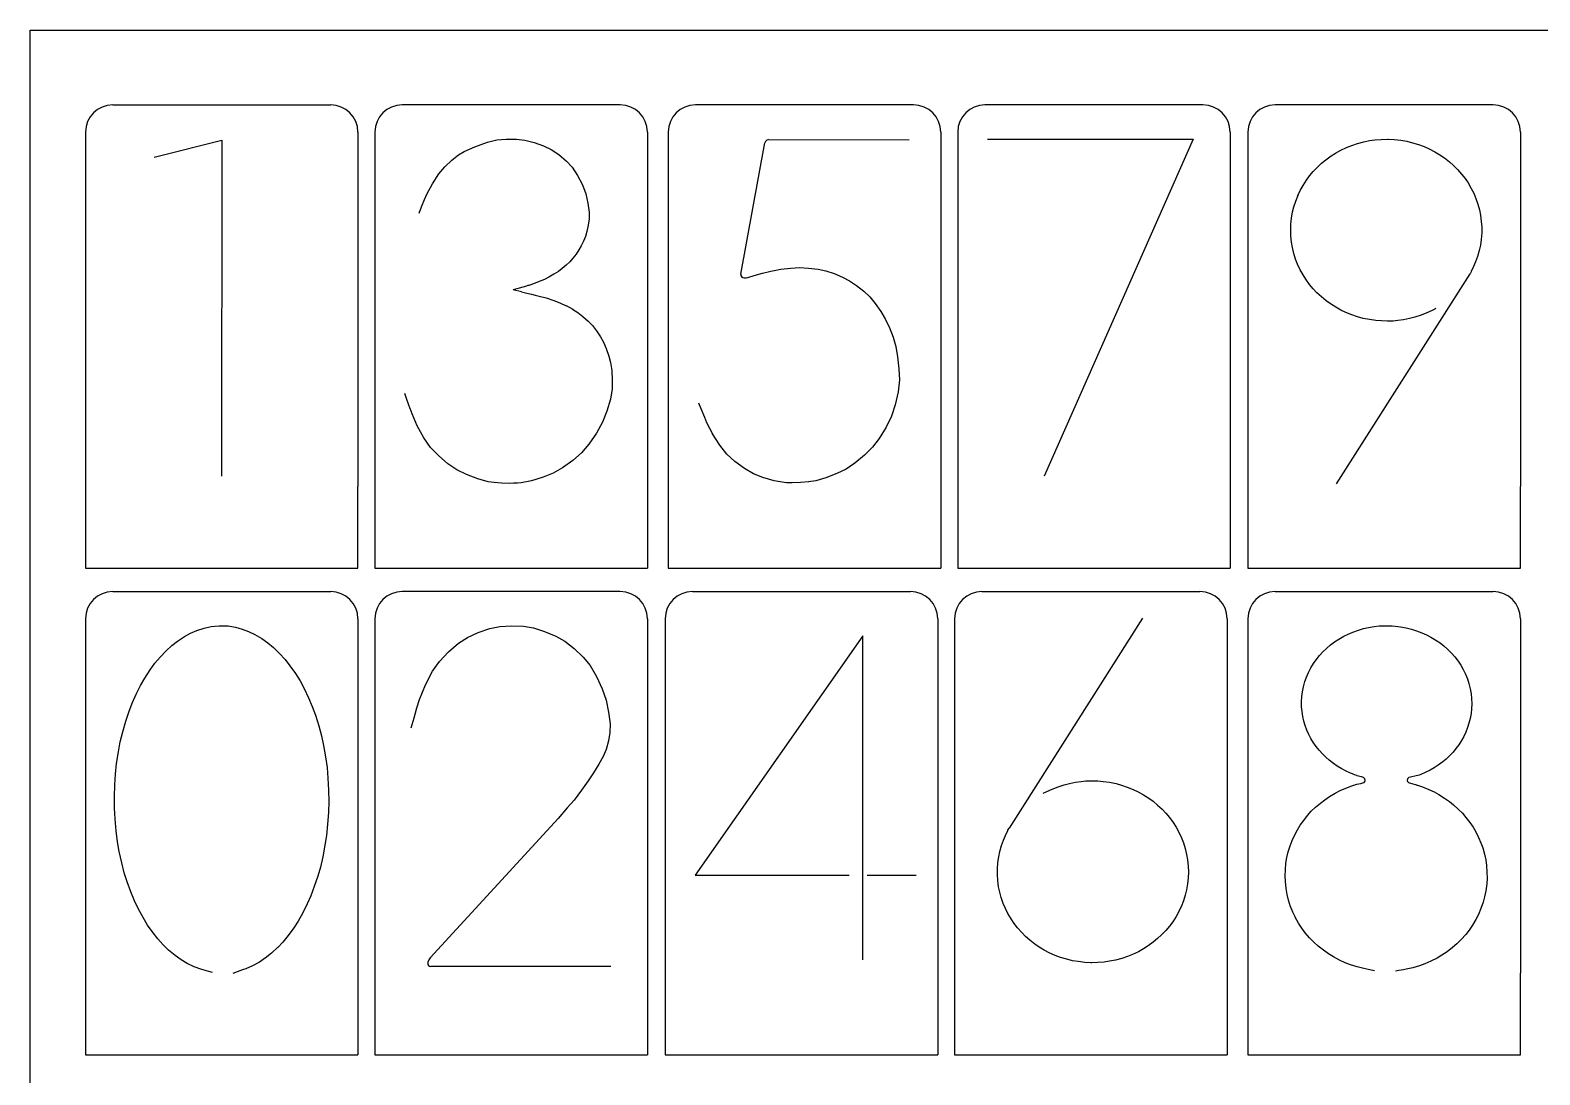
# Model space of a CAD drawing. Header units: millimetres. Extents: x 2133 to 4632, y 1065 to 2652.
# Drawn here: x 3372.7 to 3594.3, y 2489.2 to 2642.4 of the extents above; entities that cross this region are included whole.
import ezdxf

# ---------------------------------------------------------------- set-up
doc = ezdxf.new("R2010")
doc.units = ezdxf.units.MM
doc.layers.add('细实线', color=7, linetype='Continuous', lineweight=25)

msp = doc.modelspace()

# ---------------------------------------------------------------- linework, layer by layer
at = {"color": 7, "linetype": 'Continuous', "lineweight": 25}
for p, q in [((3384.791, 2631.488), (3416.791, 2631.488)), ((3459.284, 2631.488), (3427.284, 2631.488)), ((3502.328, 2631.488), (3470.328, 2631.488)), ((3544.821, 2631.488), (3512.821, 2631.488)), ((3587.42, 2631.488), (3555.42, 2631.488)), ((3380.791, 2627.488), (3380.791, 2575.488)), ((3420.791, 2627.488), (3420.791, 2575.488)), ((3423.284, 2627.488), (3423.284, 2575.488)), ((3463.284, 2627.488), (3463.284, 2575.488)), ((3466.328, 2627.488), (3466.328, 2575.488)), ((3506.328, 2627.488), (3506.328, 2575.488)), ((3508.821, 2627.488), (3508.821, 2575.488)), ((3548.821, 2627.488), (3548.821, 2575.488)), ((3551.42, 2627.488), (3551.42, 2575.488)), ((3591.42, 2627.488), (3591.42, 2575.488)), ((3384.791, 2560.076), (3416.791, 2560.076)), ((3459.284, 2560.076), (3427.284, 2560.076)), ((3469.884, 2560.076), (3501.884, 2560.076)), ((3512.376, 2560.076), (3544.376, 2560.076)), ((3555.42, 2560.076), (3587.42, 2560.076)), ((3380.791, 2556.076), (3380.791, 2504.076)), ((3420.791, 2556.076), (3420.791, 2504.076)), ((3423.284, 2556.076), (3423.284, 2504.076)), ((3463.284, 2556.076), (3463.284, 2504.076)), ((3465.884, 2556.076), (3465.884, 2504.076)), ((3505.884, 2556.076), (3505.884, 2504.076)), ((3508.376, 2556.076), (3508.376, 2504.076)), ((3548.376, 2556.076), (3548.376, 2504.076)), ((3551.42, 2556.076), (3551.42, 2504.076)), ((3591.42, 2556.076), (3591.42, 2504.076))]:
    msp.add_line(p, q, dxfattribs=at)
for points in [[(3437.933, 2625.333), (3439.794, 2626.019)], [(3439.794, 2626.019), (3441.168, 2626.338)], [(3441.168, 2626.338), (3442.564, 2626.449)], [(3442.564, 2626.449), (3444.053, 2626.442)], [(3444.053, 2626.442), (3445.301, 2626.303)], [(3445.301, 2626.303), (3446.643, 2625.973)], [(3446.643, 2625.973), (3448.015, 2625.498)], [(3567.486, 2625.814), (3568.425, 2626.062)], [(3568.425, 2626.062), (3569.285, 2626.241)], [(3569.285, 2626.241), (3570.067, 2626.343)], [(3570.067, 2626.343), (3570.992, 2626.415)], [(3570.992, 2626.415), (3571.889, 2626.443)], [(3571.889, 2626.443), (3571.926, 2626.443)], [(3571.976, 2626.447), (3572.006, 2626.447)], [(3572.006, 2626.447), (3572.884, 2626.397)], [(3572.884, 2626.397), (3573.872, 2626.288)], [(3573.872, 2626.288), (3574.726, 2626.148)], [(3574.726, 2626.148), (3575.561, 2625.942)], [(3575.561, 2625.942), (3576.485, 2625.662)], [(3434.554, 2623.371), (3435.555, 2624.169)], [(3435.555, 2624.169), (3436.393, 2624.661)], [(3436.393, 2624.661), (3437.933, 2625.333)], [(3448.015, 2625.498), (3449.136, 2624.961)], [(3449.136, 2624.961), (3450.269, 2624.196)], [(3450.269, 2624.196), (3451.404, 2623.245)], [(3562.868, 2623.442), (3563.623, 2623.989)], [(3563.623, 2623.989), (3564.3, 2624.427)], [(3564.3, 2624.427), (3565.046, 2624.829)], [(3565.046, 2624.829), (3565.902, 2625.236)], [(3565.902, 2625.236), (3566.665, 2625.55)], [(3566.665, 2625.55), (3567.486, 2625.814)], [(3576.485, 2625.662), (3577.279, 2625.374)], [(3577.279, 2625.374), (3578.04, 2625.029)], [(3578.04, 2625.029), (3578.877, 2624.593)], [(3578.877, 2624.593), (3579.592, 2624.173)], [(3579.592, 2624.173), (3580.263, 2623.706)], [(3580.263, 2623.706), (3580.995, 2623.134)], [(3432.652, 2621.358), (3433.548, 2622.417)], [(3433.548, 2622.417), (3434.554, 2623.371)], [(3451.404, 2623.245), (3452.25, 2622.332)], [(3452.25, 2622.332), (3453.037, 2621.144)], [(3560.465, 2621.068), (3561.006, 2621.702)], [(3561.006, 2621.702), (3561.639, 2622.37)], [(3561.639, 2622.37), (3562.217, 2622.916)], [(3562.217, 2622.916), (3562.868, 2623.442)], [(3580.995, 2623.134), (3581.613, 2622.596)], [(3581.613, 2622.596), (3582.177, 2622.023)], [(3582.177, 2622.023), (3582.785, 2621.332)], [(3430.898, 2618.4), (3431.709, 2619.923)], [(3431.709, 2619.923), (3432.652, 2621.358)], [(3453.037, 2621.144), (3453.751, 2619.752)], [(3453.751, 2619.752), (3454.229, 2618.446)], [(3559.099, 2618.929), (3559.51, 2619.657)], [(3559.51, 2619.657), (3560.004, 2620.43)], [(3560.004, 2620.43), (3560.465, 2621.068)], [(3582.785, 2621.332), (3583.29, 2620.693)], [(3583.29, 2620.693), (3583.733, 2620.029)], [(3583.733, 2620.029), (3584.197, 2619.238)], [(3584.197, 2619.238), (3584.572, 2618.512)], [(3430.12, 2616.509), (3430.555, 2617.593)], [(3430.555, 2617.593), (3430.898, 2618.4)], [(3454.229, 2618.446), (3454.545, 2617.077)], [(3454.545, 2617.077), (3454.72, 2615.748)], [(3558.17, 2616.551), (3558.434, 2617.355)], [(3558.434, 2617.355), (3558.783, 2618.25)], [(3558.769, 2618.214), (3559.099, 2618.929)], [(3584.572, 2618.512), (3584.878, 2617.775)], [(3584.878, 2617.775), (3585.18, 2616.901)], [(3429.759, 2615.611), (3430.12, 2616.509)], [(3454.712, 2614.76), (3454.589, 2613.818)], [(3454.72, 2615.748), (3454.712, 2614.76)], [(3557.731, 2613.985), (3557.829, 2614.849)], [(3557.829, 2614.849), (3557.988, 2615.776)], [(3557.988, 2615.776), (3558.17, 2616.551)], [(3585.18, 2616.901), (3585.407, 2616.103)], [(3585.407, 2616.103), (3585.562, 2615.309)], [(3585.562, 2615.309), (3585.683, 2614.374)], [(3454.401, 2612.887), (3454.191, 2612.191)], [(3454.589, 2613.818), (3454.401, 2612.887)], [(3557.709, 2613.174), (3557.731, 2613.985)], [(3557.742, 2612.226), (3557.709, 2613.174)], [(3585.734, 2612.702), (3585.664, 2611.758)], [(3585.683, 2614.374), (3585.745, 2613.524)], [(3585.745, 2613.524), (3585.734, 2612.702)], [(3453.563, 2610.783), (3453.23, 2610.195)], [(3453.908, 2611.504), (3453.563, 2610.783)], [(3454.191, 2612.191), (3453.908, 2611.504)], [(3557.821, 2611.359), (3557.738, 2612.262)], [(3557.962, 2610.574), (3557.821, 2611.359)], [(3558.182, 2609.668), (3557.962, 2610.574)], [(3585.553, 2610.919), (3585.38, 2610.135)], [(3585.664, 2611.758), (3585.553, 2610.919)], [(3451.896, 2608.476), (3451.368, 2607.974)], [(3452.343, 2608.979), (3451.896, 2608.476)], [(3452.821, 2609.597), (3452.343, 2608.979)], [(3453.23, 2610.195), (3452.821, 2609.597)], [(3558.431, 2608.848), (3558.182, 2609.668)], [(3558.72, 2608.123), (3558.431, 2608.848)], [(3559.111, 2607.292), (3558.72, 2608.123)], [(3584.849, 2608.449), (3584.551, 2607.756)], [(3585.125, 2609.244), (3584.849, 2608.449)], [(3585.38, 2610.135), (3585.125, 2609.244)], [(3448.82, 2606.208), (3448.156, 2605.874)], [(3449.558, 2606.629), (3448.82, 2606.208)], [(3450.203, 2607.039), (3449.558, 2606.629)], [(3450.76, 2607.457), (3450.203, 2607.039)], [(3451.368, 2607.974), (3450.76, 2607.457)], [(3478, 2606.171), (3478.969, 2606.456)], [(3478.956, 2606.453), (3480.166, 2606.785)], [(3480.166, 2606.785), (3481.399, 2607.097)], [(3481.399, 2607.097), (3482.839, 2607.363)], [(3482.839, 2607.363), (3484.345, 2607.547)], [(3484.345, 2607.547), (3485.602, 2607.606)], [(3485.602, 2607.606), (3486.929, 2607.534)], [(3486.929, 2607.534), (3488.33, 2607.36)], [(3488.33, 2607.36), (3489.488, 2607.117)], [(3489.488, 2607.117), (3490.68, 2606.726)], [(3490.68, 2606.726), (3491.936, 2606.208)], [(3491.936, 2606.208), (3492.96, 2605.678)], [(3559.514, 2606.543), (3559.111, 2607.292)], [(3559.936, 2605.892), (3559.514, 2606.543)], [(3560.478, 2605.155), (3559.936, 2605.892)], [(3584.551, 2607.756), (3584.205, 2607.039)], [(3445.576, 2603.879), (3446.242, 2603.708)], [(3445.737, 2604.963), (3445.578, 2604.917)], [(3445.889, 2605.009), (3445.737, 2604.963)], [(3446.535, 2605.226), (3445.872, 2605.004)], [(3446.242, 2603.708), (3446.822, 2603.569)], [(3447.397, 2605.552), (3446.535, 2605.226)], [(3448.156, 2605.874), (3447.397, 2605.552)], [(3492.96, 2605.678), (3493.981, 2604.986)], [(3493.981, 2604.986), (3495.046, 2604.138)], [(3495.046, 2604.138), (3495.902, 2603.327)], [(3561.018, 2604.495), (3560.478, 2605.155)], [(3561.555, 2603.934), (3561.018, 2604.495)], [(3562.229, 2603.307), (3561.555, 2603.934)], [(3446.822, 2603.569), (3447.378, 2603.438)], [(3447.378, 2603.438), (3448.427, 2603.154)], [(3448.427, 2603.154), (3449.519, 2602.804)], [(3449.519, 2602.804), (3450.415, 2602.464)], [(3450.415, 2602.464), (3451.358, 2602.016)], [(3451.33, 2602.029), (3452.308, 2601.495)], [(3452.276, 2601.512), (3453.041, 2601.029)], [(3495.902, 2603.327), (3496.717, 2602.35)], [(3496.717, 2602.35), (3497.549, 2601.187)], [(3562.89, 2602.752), (3562.229, 2603.307)], [(3563.528, 2602.294), (3562.89, 2602.752)], [(3564.315, 2601.795), (3563.528, 2602.294)], [(3565.081, 2601.355), (3564.315, 2601.795)], [(3579.019, 2601.588), (3578.579, 2601.388)], [(3453.041, 2601.029), (3453.805, 2600.435)], [(3453.805, 2600.435), (3454.579, 2599.743)], [(3454.579, 2599.743), (3455.198, 2599.101)], [(3497.549, 2601.187), (3498.198, 2600.107)], [(3498.198, 2600.107), (3498.773, 2598.859)], [(3565.799, 2601.017), (3565.081, 2601.355)], [(3566.681, 2600.664), (3565.799, 2601.017)], [(3567.532, 2600.371), (3566.681, 2600.664)], [(3568.323, 2600.165), (3567.532, 2600.371)], [(3569.28, 2599.976), (3568.323, 2600.165)], [(3570.201, 2599.841), (3569.28, 2599.976)], [(3571.019, 2599.778), (3570.201, 2599.841)], [(3571.929, 2599.752), (3571.019, 2599.778)], [(3572.741, 2599.767), (3571.929, 2599.752)], [(3573.425, 2599.833), (3572.741, 2599.767)], [(3574.283, 2599.967), (3573.425, 2599.833)], [(3575.14, 2600.14), (3574.283, 2599.967)], [(3575.929, 2600.352), (3575.14, 2600.14)], [(3576.835, 2600.653), (3575.929, 2600.352)], [(3577.679, 2600.981), (3576.835, 2600.653)], [(3578.028, 2601.137), (3577.679, 2600.981)], [(3578.579, 2601.388), (3578.025, 2601.136)], [(3455.198, 2599.101), (3455.789, 2598.34)], [(3455.789, 2598.34), (3456.374, 2597.46)], [(3456.374, 2597.46), (3456.826, 2596.653)], [(3498.757, 2598.9), (3499.328, 2597.399)], [(3499.328, 2597.399), (3499.732, 2596.058)], [(3456.826, 2596.653), (3457.225, 2595.718)], [(3457.225, 2595.718), (3457.6, 2594.636)], [(3499.732, 2596.058), (3500.011, 2594.539)], [(3457.6, 2594.636), (3457.863, 2593.666)], [(3457.863, 2593.666), (3458.031, 2592.505)], [(3500.011, 2594.539), (3500.203, 2592.767)], [(3500.203, 2592.767), (3500.258, 2591.137)], [(3458.031, 2592.505), (3458.114, 2591.116)], [(3458.114, 2591.116), (3458.093, 2589.821)], [(3500.258, 2591.137), (3500.077, 2589.396)], [(3427.977, 2588.272), (3427.686, 2589.136)], [(3428.456, 2586.912), (3427.973, 2588.281)], [(3457.843, 2588.308), (3457.34, 2586.549)], [(3458.093, 2589.821), (3457.843, 2588.308)], [(3500.077, 2589.396), (3499.665, 2587.474)], [(3428.723, 2586.154), (3428.455, 2586.913)], [(3429.489, 2584.399), (3428.723, 2586.154)], [(3457.34, 2586.549), (3456.691, 2584.924)], [(3471.178, 2586.901), (3470.842, 2587.727)], [(3471.717, 2585.593), (3471.178, 2586.901)], [(3499.665, 2587.474), (3499.109, 2585.809)], [(3430.473, 2582.63), (3429.489, 2584.399)], [(3456.691, 2584.924), (3455.79, 2583.309)], [(3472.022, 2584.857), (3471.717, 2585.594)], [(3472.866, 2583.187), (3472.022, 2584.857)], [(3498.317, 2584.213), (3497.301, 2582.559)], [(3499.109, 2585.809), (3498.317, 2584.213)], [(3431.461, 2581.225), (3430.473, 2582.63)], [(3454.667, 2581.68), (3453.58, 2580.41)], [(3455.79, 2583.309), (3454.667, 2581.68)], [(3473.913, 2581.532), (3472.831, 2583.243)], [(3474.94, 2580.248), (3473.913, 2581.532)], [(3497.301, 2582.559), (3496.297, 2581.239)], [(3432.606, 2580.03), (3431.461, 2581.225)], [(3434.005, 2578.833), (3432.606, 2580.03)], [(3452.312, 2579.305), (3450.82, 2578.235)], [(3453.58, 2580.41), (3452.312, 2579.305)], [(3476.114, 2579.174), (3474.94, 2580.248)], [(3495.137, 2580.087), (3493.743, 2578.929)], [(3496.297, 2581.239), (3495.137, 2580.087)], [(3435.323, 2577.924), (3434.005, 2578.833)], [(3436.729, 2577.233), (3435.323, 2577.924)], [(3438.386, 2576.607), (3436.729, 2577.233)], [(3449.45, 2577.448), (3447.958, 2576.851)], [(3450.82, 2578.235), (3449.45, 2577.448)], [(3477.529, 2578.124), (3476.114, 2579.174)], [(3478.845, 2577.355), (3477.529, 2578.124)], [(3480.239, 2576.805), (3478.845, 2577.355)], [(3491.081, 2577.403), (3489.462, 2576.767)], [(3492.449, 2578.049), (3491.081, 2577.403)], [(3493.743, 2578.929), (3492.449, 2578.049)], [(3439.892, 2576.199), (3438.386, 2576.607)], [(3440.798, 2576.065), (3439.892, 2576.199)], [(3441.872, 2575.979), (3440.798, 2576.065)], [(3442.994, 2575.95), (3441.872, 2575.979)], [(3443.616, 2575.96), (3442.994, 2575.95)], [(3444.203, 2575.991), (3443.616, 2575.96)], [(3444.726, 2576.042), (3444.203, 2575.991)], [(3446.254, 2576.344), (3444.726, 2576.042)], [(3447.958, 2576.851), (3446.254, 2576.344)], [(3481.872, 2576.339), (3480.239, 2576.805)], [(3483.329, 2576.077), (3481.872, 2576.339)], [(3483.672, 2576.049), (3483.329, 2576.077)], [(3484.088, 2576.03), (3483.672, 2576.049)], [(3484.536, 2576.024), (3484.088, 2576.03)], [(3485.763, 2576.063), (3484.536, 2576.024)], [(3486.968, 2576.174), (3485.763, 2576.063)], [(3488.016, 2576.347), (3486.922, 2576.166)], [(3489.462, 2576.767), (3488.016, 2576.347)], [(3398.239, 2554.712), (3399.22, 2554.931)], [(3399.22, 2554.931), (3399.786, 2555.002)], [(3399.786, 2555.002), (3400.429, 2555.047)], [(3400.429, 2555.047), (3401.072, 2555.063)], [(3401.072, 2555.063), (3401.416, 2555.058)], [(3401.416, 2555.058), (3401.733, 2555.041)], [(3401.733, 2555.041), (3402.005, 2555.015)], [(3402.005, 2555.015), (3402.823, 2554.855)], [(3440.154, 2554.664), (3441.627, 2554.957)], [(3441.627, 2554.957), (3443.319, 2555.05)], [(3443.319, 2555.05), (3445.085, 2554.978)], [(3445.085, 2554.978), (3446.561, 2554.735)], [(3569.126, 2554.796), (3569.953, 2554.937)], [(3569.953, 2554.937), (3570.671, 2555.023)], [(3570.671, 2555.023), (3570.934, 2555.039)], [(3570.934, 2555.039), (3571.256, 2555.049)], [(3571.256, 2555.049), (3571.609, 2555.052)], [(3571.609, 2555.052), (3572.107, 2555.046)], [(3572.107, 2555.046), (3572.588, 2555.028)], [(3572.588, 2555.028), (3573.014, 2554.998)], [(3573.014, 2554.998), (3573.797, 2554.898)], [(3393.447, 2552.154), (3394.308, 2552.813)], [(3394.308, 2552.813), (3395.31, 2553.475)], [(3395.31, 2553.475), (3396.217, 2553.981)], [(3396.217, 2553.981), (3397.156, 2554.369)], [(3397.156, 2554.369), (3398.239, 2554.712)], [(3402.823, 2554.855), (3403.802, 2554.577)], [(3403.802, 2554.577), (3404.732, 2554.238)], [(3404.732, 2554.238), (3405.641, 2553.793)], [(3405.641, 2553.793), (3406.661, 2553.193)], [(3406.661, 2553.193), (3407.557, 2552.574)], [(3435.537, 2552.499), (3436.856, 2553.352)], [(3436.856, 2553.352), (3438.451, 2554.083)], [(3438.451, 2554.083), (3440.154, 2554.664)], [(3446.561, 2554.735), (3448.177, 2554.229)], [(3448.177, 2554.229), (3449.821, 2553.539)], [(3449.821, 2553.539), (3451.146, 2552.785)], [(3451.146, 2552.785), (3452.51, 2551.719)], [(3564.15, 2552.695), (3564.762, 2553.09)], [(3564.762, 2553.09), (3565.488, 2553.508)], [(3565.488, 2553.508), (3566.154, 2553.845)], [(3566.154, 2553.845), (3566.844, 2554.129)], [(3566.844, 2554.129), (3567.654, 2554.416)], [(3567.654, 2554.416), (3568.392, 2554.635)], [(3568.392, 2554.635), (3569.126, 2554.796)], [(3573.797, 2554.898), (3574.669, 2554.74)], [(3574.669, 2554.74), (3575.431, 2554.561)], [(3575.431, 2554.561), (3576.146, 2554.333)], [(3576.146, 2554.333), (3576.949, 2554.031)], [(3576.949, 2554.031), (3577.647, 2553.726)], [(3577.647, 2553.726), (3578.29, 2553.384)], [(3578.29, 2553.384), (3579.006, 2552.953)], [(3579.006, 2552.953), (3579.623, 2552.536)], [(3391.74, 2550.455), (3392.632, 2551.395)], [(3392.632, 2551.395), (3393.447, 2552.154)], [(3407.557, 2552.574), (3408.374, 2551.878)], [(3408.374, 2551.878), (3409.29, 2550.991)], [(3409.29, 2550.991), (3410.09, 2550.12)], [(3432.756, 2549.824), (3434.08, 2551.233)], [(3434.08, 2551.233), (3435.537, 2552.499)], [(3452.51, 2551.719), (3453.849, 2550.443)], [(3561.448, 2550.072), (3561.95, 2550.698)], [(3561.95, 2550.698), (3562.429, 2551.231)], [(3562.429, 2551.231), (3562.949, 2551.725)], [(3562.949, 2551.725), (3563.569, 2552.253)], [(3563.569, 2552.253), (3564.15, 2552.695)], [(3579.623, 2552.536), (3580.183, 2552.092)], [(3580.183, 2552.092), (3580.791, 2551.551)], [(3580.791, 2551.551), (3581.313, 2551.035)], [(3581.313, 2551.035), (3581.771, 2550.502)], [(3581.771, 2550.502), (3582.26, 2549.864)], [(3389.505, 2547.387), (3390.269, 2548.571)], [(3390.269, 2548.571), (3390.974, 2549.551)], [(3390.974, 2549.551), (3391.74, 2550.455)], [(3410.09, 2550.12), (3410.808, 2549.195)], [(3410.808, 2549.195), (3411.599, 2548.057)], [(3430.709, 2546.401), (3431.737, 2548.379)], [(3431.737, 2548.379), (3432.756, 2549.824)], [(3453.849, 2550.443), (3454.866, 2549.206)], [(3454.866, 2549.206), (3455.805, 2547.621)], [(3560.311, 2548.178), (3560.676, 2548.887)], [(3560.676, 2548.887), (3561.037, 2549.495)], [(3561.037, 2549.495), (3561.448, 2550.072)], [(3582.26, 2549.864), (3582.669, 2549.263)], [(3582.669, 2549.263), (3583.011, 2548.656)], [(3583.011, 2548.656), (3583.361, 2547.937)], [(3388.276, 2545.098), (3388.855, 2546.268)], [(3388.855, 2546.268), (3389.505, 2547.387)], [(3411.599, 2548.057), (3412.283, 2546.965)], [(3412.283, 2546.965), (3412.883, 2545.842)], [(3429.829, 2544.248), (3430.709, 2546.401)], [(3455.805, 2547.621), (3456.651, 2545.795)], [(3559.436, 2545.382), (3559.582, 2546.085)], [(3559.582, 2546.085), (3559.794, 2546.861)], [(3559.794, 2546.861), (3560.024, 2547.532)], [(3560.024, 2547.532), (3560.311, 2548.178)], [(3583.361, 2547.937), (3583.641, 2547.265)], [(3583.641, 2547.265), (3583.851, 2546.6)], [(3583.851, 2546.6), (3584.045, 2545.816)], [(3387.66, 2543.704), (3388.276, 2545.098)], [(3412.883, 2545.842), (3413.529, 2544.487)], [(3413.529, 2544.487), (3414.078, 2543.203)], [(3429.44, 2543.005), (3429.829, 2544.248)], [(3456.651, 2545.795), (3457.207, 2544.114)], [(3457.207, 2544.114), (3457.58, 2542.356)], [(3559.307, 2543.876), (3559.351, 2544.674)], [(3559.31, 2543.172), (3559.307, 2543.876)], [(3559.351, 2544.674), (3559.436, 2545.382)], [(3584.045, 2545.816), (3584.179, 2545.087)], [(3584.179, 2545.087), (3584.246, 2544.387)], [(3584.246, 2544.387), (3584.272, 2543.586)], [(3386.709, 2541.069), (3387.146, 2542.398)], [(3387.146, 2542.398), (3387.66, 2543.704)], [(3414.078, 2543.203), (3414.542, 2541.913)], [(3414.542, 2541.913), (3415.023, 2540.376)], [(3429.021, 2541.535), (3429.445, 2543.022)], [(3457.58, 2542.356), (3457.789, 2540.673)], [(3559.374, 2542.486), (3559.31, 2543.172)], [(3559.491, 2541.723), (3559.374, 2542.486)], [(3559.634, 2541.06), (3559.491, 2541.723)], [(3584.173, 2542.196), (3584.038, 2541.436)], [(3584.251, 2542.865), (3584.173, 2542.196)], [(3584.272, 2543.586), (3584.251, 2542.865)], [(3385.895, 2538.002), (3386.263, 2539.499)], [(3386.256, 2539.476), (3386.709, 2541.069)], [(3415.023, 2540.376), (3415.42, 2538.928)], [(3428.607, 2540.084), (3429.021, 2541.535)], [(3457.785, 2539.41), (3457.576, 2538.161)], [(3457.789, 2540.673), (3457.785, 2539.41)], [(3559.829, 2540.423), (3559.634, 2541.06)], [(3560.092, 2539.716), (3559.829, 2540.423)], [(3560.36, 2539.102), (3560.092, 2539.716)], [(3583.389, 2539.43), (3583.097, 2538.801)], [(3583.669, 2540.133), (3583.389, 2539.43)], [(3583.874, 2540.755), (3583.669, 2540.133)], [(3584.038, 2541.436), (3583.874, 2540.755)], [(3385.627, 2536.578), (3385.903, 2538.036)], [(3415.42, 2538.928), (3415.727, 2537.501)], [(3415.727, 2537.501), (3416.025, 2535.815)], [(3457.576, 2538.161), (3457.216, 2536.882)], [(3560.673, 2538.52), (3560.36, 2539.102)], [(3561.066, 2537.879), (3560.673, 2538.52)], [(3561.447, 2537.325), (3561.066, 2537.879)], [(3561.864, 2536.808), (3561.447, 2537.325)], [(3582.366, 2537.595), (3581.959, 2537.031)], [(3582.775, 2538.232), (3582.366, 2537.595)], [(3583.097, 2538.801), (3582.775, 2538.232)], [(3385.37, 2534.866), (3385.627, 2536.578)], [(3416.025, 2535.815), (3416.248, 2534.235)], [(3456.78, 2535.865), (3456.154, 2534.74)], [(3457.216, 2536.882), (3456.78, 2535.865)], [(3562.372, 2536.245), (3561.864, 2536.808)], [(3562.855, 2535.762), (3562.372, 2536.245)], [(3563.364, 2535.323), (3562.855, 2535.762)], [(3563.973, 2534.852), (3563.364, 2535.323)], [(3580.035, 2535.099), (3579.36, 2534.598)], [(3580.501, 2535.484), (3580.035, 2535.099)], [(3581.01, 2535.972), (3580.501, 2535.484)], [(3581.534, 2536.528), (3581.01, 2535.972)], [(3581.959, 2537.031), (3581.534, 2536.528)], [(3385.085, 2531.726), (3385.185, 2533.276)], [(3385.185, 2533.276), (3385.37, 2534.866)], [(3416.248, 2534.235), (3416.384, 2532.705)], [(3455.368, 2533.452), (3454.591, 2532.288)], [(3456.154, 2534.74), (3455.368, 2533.452)], [(3564.542, 2534.453), (3563.973, 2534.852)], [(3565.127, 2534.104), (3564.542, 2534.453)], [(3565.826, 2533.734), (3565.127, 2534.104)], [(3566.483, 2533.426), (3565.826, 2533.734)], [(3566.774, 2533.308), (3566.483, 2533.426)], [(3567.071, 2533.198), (3566.774, 2533.308)], [(3567.407, 2533.083), (3567.071, 2533.198)], [(3576.343, 2533.063), (3576.105, 2533.014)], [(3576.571, 2533.123), (3576.343, 2533.063)], [(3576.786, 2533.206), (3576.571, 2533.123)], [(3577.46, 2533.506), (3576.786, 2533.206)], [(3578.173, 2533.863), (3577.46, 2533.506)], [(3578.762, 2534.199), (3578.173, 2533.863)], [(3579.36, 2534.598), (3578.762, 2534.199)], [(3385.035, 2529.931), (3385.085, 2531.726)], [(3416.384, 2532.705), (3416.476, 2530.918)], [(3416.476, 2530.918), (3416.507, 2529.257)], [(3453.623, 2530.953), (3452.511, 2529.483)], [(3454.591, 2532.288), (3453.623, 2530.953)], [(3521.372, 2530.471), (3521.812, 2530.671)], [(3521.812, 2530.671), (3522.366, 2530.923)], [(3522.363, 2530.922), (3522.712, 2531.078)], [(3522.712, 2531.078), (3523.556, 2531.406)], [(3523.556, 2531.406), (3524.462, 2531.707)], [(3524.462, 2531.707), (3525.252, 2531.919)], [(3525.252, 2531.919), (3526.108, 2532.092)], [(3526.108, 2532.092), (3526.966, 2532.226)], [(3526.966, 2532.226), (3527.65, 2532.292)], [(3527.65, 2532.292), (3528.462, 2532.306)], [(3528.462, 2532.306), (3529.372, 2532.281)], [(3529.372, 2532.281), (3530.19, 2532.218)], [(3530.19, 2532.218), (3531.111, 2532.083)], [(3531.111, 2532.083), (3532.068, 2531.893)], [(3532.068, 2531.893), (3532.859, 2531.688)], [(3532.859, 2531.688), (3533.71, 2531.395)], [(3533.71, 2531.395), (3534.592, 2531.042)], [(3534.592, 2531.042), (3535.311, 2530.704)], [(3535.311, 2530.704), (3536.076, 2530.264)], [(3564.242, 2530.504), (3564.978, 2530.891)], [(3564.978, 2530.891), (3565.782, 2531.241)], [(3565.782, 2531.241), (3566.697, 2531.585)], [(3566.697, 2531.585), (3567.412, 2531.816)], [(3576.19, 2531.692), (3576.238, 2531.677)], [(3576.238, 2531.677), (3576.334, 2531.648)], [(3576.334, 2531.648), (3577.057, 2531.397)], [(3577.057, 2531.397), (3577.956, 2531.035)], [(3577.956, 2531.035), (3578.761, 2530.665)], [(3578.761, 2530.665), (3579.47, 2530.273)], [(3385.045, 2528.282), (3385.035, 2529.931)], [(3416.507, 2529.257), (3416.458, 2527.694)], [(3452.511, 2529.483), (3451.487, 2528.339)], [(3536.076, 2530.264), (3536.863, 2529.765)], [(3536.863, 2529.765), (3537.502, 2529.307)], [(3537.502, 2529.307), (3538.163, 2528.752)], [(3538.163, 2528.752), (3538.836, 2528.125)], [(3560.731, 2527.829), (3561.346, 2528.418)], [(3561.346, 2528.418), (3562.058, 2529.037)], [(3562.058, 2529.037), (3562.702, 2529.537)], [(3562.702, 2529.537), (3563.42, 2530.014)], [(3563.42, 2530.014), (3564.242, 2530.504)], [(3579.47, 2530.273), (3580.273, 2529.771)], [(3580.273, 2529.771), (3580.988, 2529.273)], [(3580.988, 2529.273), (3581.607, 2528.771)], [(3581.607, 2528.771), (3582.299, 2528.143)], [(3385.131, 2526.724), (3385.045, 2528.282)], [(3385.294, 2524.961), (3385.131, 2526.724)], [(3416.459, 2527.716), (3416.337, 2525.914)], [(3538.836, 2528.125), (3539.374, 2527.564)], [(3539.374, 2527.564), (3539.914, 2526.904)], [(3539.914, 2526.904), (3540.455, 2526.167)], [(3540.455, 2526.167), (3540.877, 2525.515)], [(3559.113, 2525.811), (3559.608, 2526.498)], [(3559.608, 2526.498), (3560.193, 2527.228)], [(3560.193, 2527.228), (3560.731, 2527.829)], [(3582.299, 2528.143), (3582.909, 2527.533)], [(3582.909, 2527.533), (3583.422, 2526.935)], [(3583.422, 2526.935), (3583.986, 2526.199)], [(3583.986, 2526.199), (3584.473, 2525.491)], [(3385.495, 2523.374), (3385.294, 2524.961)], [(3416.177, 2524.324), (3415.944, 2522.822)], [(3416.339, 2525.933), (3416.172, 2524.294)], [(3515.542, 2523.61), (3515.84, 2524.303)], [(3515.84, 2524.303), (3516.187, 2525.019)], [(3540.877, 2525.515), (3541.28, 2524.767)], [(3541.28, 2524.767), (3541.671, 2523.936)], [(3541.671, 2523.936), (3541.96, 2523.211)], [(3557.899, 2523.533), (3558.257, 2524.302)], [(3558.257, 2524.302), (3558.696, 2525.127)], [(3558.696, 2525.127), (3559.113, 2525.811)], [(3584.473, 2525.491), (3584.866, 2524.813)], [(3584.866, 2524.813), (3585.283, 2523.986)], [(3585.283, 2523.986), (3585.632, 2523.195)], [(3385.758, 2521.919), (3385.495, 2523.374)], [(3386.119, 2520.281), (3385.758, 2521.919)], [(3415.949, 2522.844), (3415.622, 2521.156)], [(3514.838, 2521.14), (3515.011, 2521.924)], [(3515.011, 2521.924), (3515.266, 2522.815)], [(3515.266, 2522.815), (3515.542, 2523.61)], [(3541.96, 2523.211), (3542.209, 2522.391)], [(3542.209, 2522.391), (3542.429, 2521.485)], [(3557.137, 2521.04), (3557.343, 2521.876)], [(3557.343, 2521.876), (3557.618, 2522.779)], [(3557.618, 2522.779), (3557.899, 2523.533)], [(3585.632, 2523.195), (3585.89, 2522.449)], [(3585.89, 2522.449), (3586.143, 2521.546)], [(3386.497, 2518.816), (3386.119, 2520.281)], [(3415.274, 2519.647), (3414.886, 2518.302)], [(3415.622, 2521.156), (3415.274, 2519.647)], [(3514.657, 2519.357), (3514.727, 2520.301)], [(3514.727, 2520.301), (3514.838, 2521.14)], [(3542.429, 2521.485), (3542.57, 2520.7)], [(3542.57, 2520.7), (3542.653, 2519.797)], [(3542.65, 2519.833), (3542.682, 2518.885)], [(3556.915, 2519.261), (3557.008, 2520.229)], [(3557.008, 2520.229), (3557.137, 2521.04)], [(3586.143, 2521.546), (3586.334, 2520.689)], [(3586.334, 2520.689), (3586.444, 2519.889)], [(3586.444, 2519.889), (3586.513, 2518.923)], [(3386.917, 2517.495), (3386.497, 2518.816)], [(3387.454, 2516.019), (3386.917, 2517.495)], [(3414.886, 2518.302), (3414.382, 2516.79)], [(3514.647, 2518.535), (3514.657, 2519.357)], [(3514.708, 2517.685), (3514.647, 2518.535)], [(3514.83, 2516.75), (3514.708, 2517.685)], [(3542.66, 2518.074), (3542.562, 2517.21)], [(3542.682, 2518.885), (3542.66, 2518.074)], [(3556.88, 2518.363), (3556.915, 2519.261)], [(3556.917, 2517.511), (3556.88, 2518.363)], [(3557.024, 2516.521), (3556.917, 2517.511)], [(3586.529, 2518.005), (3586.473, 2517.165)], [(3586.513, 2518.923), (3586.529, 2518.005)], [(3387.99, 2514.708), (3387.454, 2516.019)], [(3413.884, 2515.424), (3413.354, 2514.233)], [(3414.382, 2516.79), (3413.884, 2515.424)], [(3514.984, 2515.955), (3514.83, 2516.75)], [(3515.211, 2515.158), (3514.984, 2515.955)], [(3515.513, 2514.284), (3515.211, 2515.158)], [(3542.221, 2515.508), (3541.957, 2514.704)], [(3542.404, 2516.283), (3542.221, 2515.508)], [(3542.562, 2517.21), (3542.404, 2516.283)], [(3557.172, 2515.626), (3557.024, 2516.521)], [(3557.382, 2514.806), (3557.172, 2515.626)], [(3586.173, 2515.274), (3585.949, 2514.475)], [(3586.344, 2516.182), (3586.173, 2515.274)], [(3586.473, 2517.165), (3586.344, 2516.182)], [(3388.549, 2513.55), (3387.99, 2514.708)], [(3389.243, 2512.268), (3388.549, 2513.55)], [(3412.688, 2512.908), (3412.029, 2511.726)], [(3413.354, 2514.233), (3412.688, 2512.908)], [(3515.819, 2513.547), (3515.513, 2514.284)], [(3516.194, 2512.821), (3515.819, 2513.547)], [(3516.658, 2512.03), (3516.194, 2512.821)], [(3541.292, 2513.129), (3540.881, 2512.402)], [(3541.622, 2513.844), (3541.292, 2513.129)], [(3541.957, 2514.704), (3541.608, 2513.809)], [(3557.697, 2513.833), (3557.382, 2514.806)], [(3558.009, 2513.031), (3557.685, 2513.868)], [(3558.393, 2512.244), (3558.009, 2513.031)], [(3585.626, 2513.55), (3585.277, 2512.705)], [(3585.949, 2514.475), (3585.626, 2513.55)], [(3389.918, 2511.144), (3389.243, 2512.268)], [(3390.597, 2510.176), (3389.918, 2511.144)], [(3411.375, 2510.72), (3410.568, 2509.615)], [(3412.029, 2511.726), (3411.375, 2510.72)], [(3517.101, 2511.366), (3516.658, 2512.03)], [(3517.607, 2510.726), (3517.101, 2511.366)], [(3518.214, 2510.036), (3517.607, 2510.726)], [(3539.926, 2510.991), (3539.386, 2510.357)], [(3540.387, 2511.629), (3539.926, 2510.991)], [(3540.881, 2512.402), (3540.387, 2511.629)], [(3558.856, 2511.431), (3558.375, 2512.281)], [(3559.337, 2510.678), (3558.856, 2511.431)], [(3559.841, 2510.014), (3559.337, 2510.678)], [(3584.404, 2511.141), (3583.896, 2510.383)], [(3584.901, 2511.975), (3584.404, 2511.141)], [(3585.277, 2512.705), (3584.901, 2511.975)], [(3391.428, 2509.122), (3390.597, 2510.176)], [(3392.221, 2508.219), (3391.428, 2509.122)], [(3409.78, 2508.644), (3409.02, 2507.849)], [(3410.568, 2509.615), (3409.78, 2508.644)], [(3518.778, 2509.462), (3518.214, 2510.036)], [(3519.397, 2508.925), (3518.778, 2509.462)], [(3520.128, 2508.353), (3519.397, 2508.925)], [(3537.523, 2508.616), (3536.769, 2508.07)], [(3538.175, 2509.143), (3537.523, 2508.616)], [(3538.752, 2509.689), (3538.175, 2509.143)], [(3539.386, 2510.357), (3538.752, 2509.689)], [(3560.478, 2509.272), (3559.841, 2510.014)], [(3561.099, 2508.62), (3560.478, 2509.272)], [(3561.722, 2508.059), (3561.099, 2508.62)], [(3582.735, 2509.014), (3582.088, 2508.362)], [(3583.386, 2509.74), (3582.735, 2509.014)], [(3583.896, 2510.383), (3583.386, 2509.74)], [(3393.001, 2507.469), (3392.221, 2508.219)], [(3393.95, 2506.678), (3393.001, 2507.469)], [(3394.842, 2506.025), (3393.95, 2506.678)], [(3407.238, 2506.304), (3406.34, 2505.716)], [(3408.118, 2507.022), (3407.192, 2506.274)], [(3409.048, 2507.875), (3408.091, 2507.001)], [(3520.799, 2507.886), (3520.128, 2508.353)], [(3521.514, 2507.465), (3520.799, 2507.886)], [(3522.352, 2507.03), (3521.514, 2507.465)], [(3523.113, 2506.685), (3522.352, 2507.03)], [(3523.906, 2506.397), (3523.113, 2506.685)], [(3524.831, 2506.117), (3523.906, 2506.397)], [(3532.905, 2506.245), (3531.966, 2505.997)], [(3533.726, 2506.509), (3532.905, 2506.245)], [(3534.489, 2506.823), (3533.726, 2506.509)], [(3535.345, 2507.229), (3534.489, 2506.823)], [(3536.091, 2507.632), (3535.345, 2507.229)], [(3536.769, 2508.07), (3536.091, 2507.632)], [(3562.495, 2507.444), (3561.722, 2508.059)], [(3563.236, 2506.912), (3562.495, 2507.444)], [(3563.962, 2506.471), (3563.236, 2506.912)], [(3564.849, 2506.001), (3563.962, 2506.471)], [(3579.18, 2506.274), (3578.285, 2505.824)], [(3579.908, 2506.696), (3579.18, 2506.274)], [(3580.677, 2507.224), (3579.908, 2506.696)], [(3581.46, 2507.821), (3580.677, 2507.224)], [(3582.088, 2508.362), (3581.46, 2507.821)], [(3395.708, 2505.519), (3394.842, 2506.025)], [(3396.746, 2505.028), (3395.708, 2505.519)], [(3397.748, 2504.646), (3396.746, 2505.028)], [(3398.208, 2504.509), (3397.748, 2504.646)], [(3398.908, 2504.307), (3398.203, 2504.511)], [(3399.441, 2504.152), (3398.909, 2504.307)], [(3403.04, 2504.256), (3402.416, 2504.034)], [(3403.863, 2504.549), (3403.04, 2504.256)], [(3404.323, 2504.715), (3403.863, 2504.549)], [(3405.316, 2505.161), (3404.323, 2504.715)], [(3406.34, 2505.716), (3405.316, 2505.161)], [(3525.665, 2505.911), (3524.831, 2506.117)], [(3526.519, 2505.771), (3525.665, 2505.911)], [(3527.507, 2505.662), (3526.519, 2505.771)], [(3528.385, 2505.612), (3527.507, 2505.662)], [(3528.415, 2505.612), (3528.385, 2505.612)], [(3528.502, 2505.616), (3528.465, 2505.616)], [(3529.399, 2505.643), (3528.502, 2505.616)], [(3530.324, 2505.716), (3529.399, 2505.643)], [(3531.106, 2505.817), (3530.324, 2505.716)], [(3531.966, 2505.997), (3531.106, 2505.817)], [(3565.691, 2505.608), (3564.849, 2506.001)], [(3566.501, 2505.302), (3565.691, 2505.608)], [(3567.482, 2504.997), (3566.501, 2505.302)], [(3568.427, 2504.755), (3567.482, 2504.997)], [(3568.854, 2504.667), (3568.427, 2504.755)], [(3569.521, 2504.534), (3568.854, 2504.667)], [(3570.023, 2504.433), (3569.521, 2504.534)], [(3573.591, 2504.451), (3573.085, 2504.36)], [(3574.26, 2504.57), (3573.591, 2504.451)], [(3574.663, 2504.645), (3574.26, 2504.57)], [(3575.617, 2504.868), (3574.663, 2504.645)], [(3576.603, 2505.152), (3575.617, 2504.868)], [(3577.415, 2505.439), (3576.603, 2505.152)], [(3578.285, 2505.824), (3577.415, 2505.439)]]:
    msp.add_lwpolyline(points)
for centre, start, end in [((3384.791, 2627.488), 90, 180), ((3416.791, 2627.488), 0, 90), ((3427.284, 2627.488), 90, 180), ((3459.284, 2627.488), 0, 90), ((3470.328, 2627.488), 90, 180), ((3502.328, 2627.488), 0, 90), ((3512.821, 2627.488), 90, 180), ((3544.821, 2627.488), 0, 90), ((3555.42, 2627.488), 90, 180), ((3587.42, 2627.488), 0, 90), ((3384.791, 2556.076), 90, 180), ((3416.791, 2556.076), 0, 90), ((3427.284, 2556.076), 90, 180), ((3459.284, 2556.076), 0, 90), ((3469.884, 2556.076), 90, 180), ((3501.884, 2556.076), 0, 90), ((3512.376, 2556.076), 90, 180), ((3544.376, 2556.076), 0, 90), ((3555.42, 2556.076), 90, 180), ((3587.42, 2556.076), 0, 90)]:
    msp.add_arc(centre, 4, start, end, dxfattribs=at)
at = {"layer": '细实线'}
for p, q in [((3390.897, 2623.816), (3400.792, 2626.303)), ((3400.792, 2626.303), (3400.743, 2577.013)), ((3476.981, 2606.647), (3480.504, 2625.916)), ((3480.591, 2626.138), (3480.504, 2625.916)), ((3480.79, 2626.309), (3480.591, 2626.138)), ((3481.058, 2626.389), (3480.79, 2626.309)), ((3481.058, 2626.389), (3501.683, 2626.372)), ((3513.208, 2626.436), (3543.395, 2626.436)), ((3543.395, 2626.436), (3521.498, 2576.992)), ((3571.926, 2626.443), (3571.976, 2626.447)), ((3476.981, 2606.647), (3477.009, 2606.46)), ((3477.009, 2606.46), (3477.097, 2606.298)), ((3477.097, 2606.298), (3477.26, 2606.162)), ((3477.26, 2606.162), (3477.493, 2606.09)), ((3477.493, 2606.09), (3477.765, 2606.102)), ((3477.765, 2606.102), (3478, 2606.171)), ((3564.43, 2575.894), (3584.034, 2606.71)), ((3584.188, 2607.005), (3584.034, 2606.71)), ((3584.205, 2607.039), (3584.188, 2607.005)), ((3443.608, 2604.403), (3443.568, 2604.347)), ((3444.784, 2604.059), (3443.568, 2604.347)), ((3443.608, 2604.403), (3445.578, 2604.917)), ((3444.784, 2604.059), (3445.576, 2603.879)), ((3380.791, 2575.488), (3380.791, 2563.488)), ((3420.791, 2563.488), (3420.791, 2575.488)), ((3423.284, 2575.488), (3423.284, 2563.488)), ((3463.284, 2575.488), (3463.284, 2563.488)), ((3466.328, 2575.488), (3466.328, 2563.488)), ((3506.328, 2575.488), (3506.328, 2563.488)), ((3508.821, 2575.488), (3508.821, 2563.488)), ((3548.821, 2575.488), (3548.821, 2563.488)), ((3551.42, 2575.488), (3551.42, 2563.488)), ((3591.42, 2563.488), (3591.42, 2575.488)), ((3380.791, 2563.488), (3420.791, 2563.488)), ((3423.284, 2563.488), (3463.284, 2563.488)), ((3466.328, 2563.488), (3506.328, 2563.488)), ((3508.821, 2563.488), (3548.821, 2563.488)), ((3551.42, 2563.488), (3591.42, 2563.488)), ((3535.961, 2556.165), (3516.358, 2525.349)), ((3494.893, 2553.593), (3470.301, 2518.463)), ((3494.893, 2506.04), (3494.893, 2553.593)), ((3567.407, 2533.083), (3567.479, 2533.058)), ((3567.841, 2532.949), (3567.479, 2533.058)), ((3568.116, 2532.879), (3567.841, 2532.949)), ((3568.401, 2532.794), (3568.116, 2532.879)), ((3568.599, 2532.597), (3568.401, 2532.794)), ((3575.033, 2532.769), (3574.846, 2532.583)), ((3575.272, 2532.852), (3575.033, 2532.769)), ((3576.105, 2533.014), (3575.272, 2532.852)), ((3567.412, 2531.816), (3568.004, 2531.915)), ((3568.004, 2531.915), (3568.28, 2531.997)), ((3568.28, 2531.997), (3568.474, 2532.075)), ((3568.474, 2532.075), (3568.601, 2532.206)), ((3568.651, 2532.356), (3568.599, 2532.597)), ((3568.601, 2532.206), (3568.651, 2532.356)), ((3574.846, 2532.583), (3574.78, 2532.355)), ((3574.78, 2532.355), (3574.829, 2532.204)), ((3574.829, 2532.204), (3574.992, 2532.05)), ((3574.992, 2532.05), (3575.272, 2531.96)), ((3575.272, 2531.96), (3575.464, 2531.899)), ((3575.464, 2531.899), (3575.627, 2531.856)), ((3575.627, 2531.856), (3576.009, 2531.748)), ((3576.009, 2531.748), (3576.19, 2531.692)), ((3451.487, 2528.339), (3450.154, 2526.777)), ((3431.382, 2506.308), (3450.154, 2526.777)), ((3516.187, 2525.019), (3516.203, 2525.054)), ((3516.203, 2525.054), (3516.358, 2525.349)), ((3470.301, 2518.463), (3492.886, 2518.463)), ((3495.553, 2518.463), (3502.733, 2518.463)), ((3431.382, 2506.308), (3431.171, 2506.036)), ((3380.791, 2504.076), (3380.791, 2492.076)), ((3420.791, 2504.076), (3420.791, 2492.076)), ((3423.284, 2504.076), (3423.284, 2492.076)), ((3431.171, 2506.036), (3431.031, 2505.697)), ((3431.031, 2505.697), (3431.065, 2505.37)), ((3431.065, 2505.37), (3431.156, 2505.196)), ((3431.156, 2505.196), (3431.309, 2505.106)), ((3431.309, 2505.106), (3431.495, 2505.075)), ((3457.92, 2505.075), (3431.495, 2505.075)), ((3463.284, 2504.076), (3463.284, 2492.076)), ((3465.884, 2504.076), (3465.884, 2492.076)), ((3505.884, 2504.076), (3505.884, 2492.076)), ((3508.376, 2504.076), (3508.376, 2492.076)), ((3528.465, 2505.616), (3528.415, 2505.612)), ((3548.376, 2504.076), (3548.376, 2492.076)), ((3551.42, 2504.076), (3551.42, 2492.076)), ((3569.521, 2504.534), (3569.521, 2504.534)), ((3591.42, 2492.076), (3591.42, 2504.076)), ((3380.791, 2492.076), (3420.791, 2492.076)), ((3423.284, 2492.076), (3463.284, 2492.076)), ((3465.884, 2492.076), (3505.884, 2492.076)), ((3508.376, 2492.076), (3548.376, 2492.076)), ((3551.42, 2492.076), (3591.42, 2492.076))]:
    msp.add_line(p, q, dxfattribs=at)
msp.add_lwpolyline([(3372.679, 2642.448), (3772.679, 2642.448), (3772.679, 2342.448), (3372.679, 2342.448)], close=True, dxfattribs=at)

doc.saveas('drawing.dxf')
